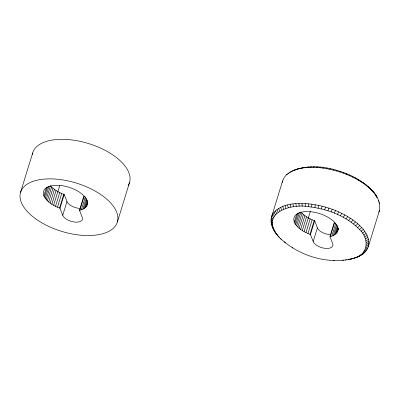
<?xml version="1.0" encoding="UTF-8"?>
<svg xmlns="http://www.w3.org/2000/svg" width="400" height="400" viewBox="0 0 400 400"><rect width="100%" height="100%" fill="white"/><g stroke="black" fill="none" stroke-linecap="round" stroke-linejoin="round"><path stroke-width="0.6" d="M300.47 168.18L296.13 169.49C314.775 163.44 335.24 168.235 352.525 176.285C365.1 182.87 381.87 194.22 379.465 210.465L368.355 246.57C366.52 252.485 360.76 256.125 355.105 257.815C368.71 254.02 369.095 237.755 359.44 229.46C346.115 215.795 327.12 208.85 308.455 206.68L308.515 203.815C296.78 202.94 282.785 203.135 274.085 212.275C267.29 220.225 273.125 231.275 279.38 237.525C298.71 256.1 328.735 265.415 354.855 257.955L350.515 259.27M374.47 193.43C366.41 183.73 354.955 177.54 343.305 173.17L343.335 172.375M330.28 236.51C334.845 235.915 339.64 231.49 337.39 226.625A22.825 11.38 17.1 0 0 311.015 211.775A22.825 11.38 17.1 0 0 294.325 222.065C297.295 228.525 304.115 232.09 310.455 234.525L313.355 242.015A10.375 5.17 17.1 0 0 325.09 248.35A10.375 5.17 17.1 0 0 332.9 244.165L329.96 236.57L334.19 222.82L334.515 222.755L330.28 236.51L329.96 236.57M311.665 207.06L311.865 204.21L308.515 203.815M275.04 232.04L276.355 233.745C261.195 212.08 292.46 203.43 308.455 206.68M365.84 247.685L368.355 246.57C370.975 235.345 361.22 226.025 353.015 220.005C340.855 211.49 326.51 206.325 311.865 204.21M314.915 207.565L315.25 204.735M318.185 208.195L318.66 205.395M343.305 173.17L339.97 172.025L340.135 171.275M321.46 208.95L322.08 206.185M282.24 182.595C283.445 174.88 291.235 170.69 298.09 168.845M79.505 210.29C84.165 209.79 89.24 205.345 86.935 200.345A22.825 11.38 17.1 0 0 60.56 185.49A22.825 11.38 17.1 0 0 43.87 195.785C46.84 202.24 53.66 205.81 60 208.24L62.9 215.73A10.375 5.17 17.1 0 0 74.635 222.065A10.375 5.17 17.1 0 0 82.445 217.88L79.505 210.29L83.735 196.535L85.105 196.18M324.73 209.825L325.485 207.095M20.535 192.415L32.7 152.87M43.87 195.785L46.515 187.185M44.45 197.025L47.445 187.285M45.23 198.28L48.93 186.245M46.205 199.53L50.435 185.775C54.105 189.9 59.1 192.605 64.23 194.485L67.13 201.975A10.375 5.17 17.1 0 0 79.63 208.38M47.365 200.77L51.595 187.015M48.7 201.98L52.93 188.225M50.19 203.155L54.425 189.4M51.83 204.275L56.065 190.525M53.605 205.34L57.835 191.59M57.91 191.53L59.71 185.67M55.49 206.335L59.72 192.58M57.47 207.25L61.7 193.495M59.525 208.075L63.755 194.325M60 208.24L64.23 194.485M62.73 215.285L66.965 201.53M79.825 210.23L84.055 196.475M81.395 209.785L85.275 197.175M82.81 209.23L86.16 198.34M84.055 208.565L86.875 199.4M85.12 207.805L87.415 200.355M86 206.945L87.41 202.36M86.675 206L87.735 202.565M87.15 204.98L87.855 202.69M117.37 222.005L129.535 182.465M282.63 180.875L271.52 216.98L272.98 219.305M294.325 222.065L296.795 214.045M294.905 223.31L298.08 212.995M295.685 224.565L299.39 212.53M296.66 225.815L300.89 212.06C304.56 216.185 309.56 218.89 314.685 220.77L317.585 228.26A10.375 5.17 17.1 0 0 330.085 234.66M297.82 227.05L302.05 213.295M299.155 228.26L303.385 214.51M300.645 229.435L304.88 215.68M302.29 230.56L306.52 216.805M304.06 231.625L308.29 217.87M308.185 218.4L310.35 211.37M305.945 232.62L310.175 218.865M307.925 233.535L312.155 219.78M309.98 234.36L314.215 220.605M310.455 234.525L314.685 220.77M313.19 241.565L317.42 227.81M331.85 236.07L335.73 223.46M333.265 235.515L336.615 224.625M334.51 234.85L337.33 225.68M335.575 234.085L337.87 226.635M336.455 233.23L338.04 228.07M337.92 229.035L338.275 227.89M337.13 232.285L338.19 228.845M337.87 230.18L338.225 229.035M337.605 231.265L338.135 229.545M327.97 210.815L328.865 208.13M378.84 212.12L379.465 210.465M331.17 211.92L332.2 209.275M298.61 168.795C311.165 165.92 324.32 167.59 336.59 170.99L336.895 170.285M334.31 213.125L335.475 210.535M337.38 214.43L338.675 211.895M340.36 215.83L341.785 213.355M343.24 217.31L344.79 214.9M333.185 170.08L333.625 169.41M346.005 218.875L347.67 216.53M348.64 220.51L350.42 218.235M351.13 222.205L353.015 220.005M329.77 169.29L330.35 168.655M353.47 223.96L355.455 221.83M355.64 225.76L357.715 223.71M357.635 227.595L359.795 225.625M326.36 168.63L327.08 168.02M359.44 229.46L361.685 227.57M361.055 231.345L363.365 229.535M362.465 233.24L364.835 231.51M322.97 168.105L323.83 167.515M363.665 235.14L366.09 233.49M364.65 237.025L367.115 235.46M365.415 238.9L367.915 237.41M319.62 167.71L320.62 167.14M365.955 240.745L368.475 239.335M366.27 242.555L368.805 241.22M316.33 167.455L317.46 166.89M333.525 260.555L334.28 260.18M366.355 244.32L368.895 243.06M366.215 246.03L368.745 244.85M293.835 170.535L295.875 169.63L293.82 170.31M313.105 167.335L314.37 166.775M365.245 249.265L367.735 248.22M309.975 167.35L311.365 166.795M364.425 250.775L366.88 249.79M363.385 252.195L365.795 251.275M306.94 167.51L308.46 166.945M342.525 260.5L343.535 260.125M286.5 174.785L287.44 174.44M362.13 253.525L364.485 252.66M352.895 258.6L357.165 257.135M288.025 173.495L289.17 173.09M360.665 254.76L362.96 253.95M304.03 167.8L305.665 167.225M345.32 260.22L346.41 259.835M289.76 172.32L291.98 171.56M359.005 255.89L361.225 255.125M301.245 168.23L302.995 167.64M347.985 259.81L349.155 259.41M291.695 171.255L293.3 170.715M357.145 256.91L359.29 256.19M349.74 259.215L352.375 258.65M336.59 170.99L339.97 172.025M277.765 235.64L276.51 234.015L279.38 237.525M373.22 191.805L375.945 195.405M371.605 189.92L372.79 191.465M374.63 193.7L377.195 197.385M273.79 230.06L275.155 231.85M369.8 188.05L370.905 189.52M280.45 238.415L281.185 239.395M272.76 228.09L274.17 229.96M378.3 200.33L379.02 201.305M271.965 226.14L273.405 228.09M367.805 186.215L368.825 187.605M379 202.42L379.585 203.23M271.4 224.215L272.86 226.245M365.635 184.415L366.56 185.73M284.425 241.715L285.35 243.03M271.075 222.33L272.55 224.435M270.985 220.485L272.465 222.67M363.295 182.665L364.125 183.9M271.135 218.7L272.605 220.955M360.805 180.965L361.525 182.13M272.145 215.325L273.575 217.72M273 213.755L274.395 216.215M358.17 179.33L358.78 180.425M292.41 247.385L292.815 248.115M274.085 212.275L275.435 214.795M375.83 195.595L376.815 197.485M275.39 210.885L276.69 213.465M355.405 177.77L355.895 178.795M276.915 209.6L278.15 212.23M278.65 208.425L279.815 211.1M280.585 207.36L281.67 210.08M352.525 176.285L352.895 177.25M282.715 206.415L283.71 209.175M285.025 205.595L285.925 208.385M287.5 204.9L288.305 207.72M349.545 174.885L349.785 175.79M290.14 204.335L290.83 207.18M292.92 203.905L293.5 206.77M295.835 203.615L296.295 206.485M346.475 173.58L346.585 174.43M298.865 203.455L299.2 206.335M302 203.44L302.205 206.32M305.22 203.56L305.295 206.435M32.315 154.595A50.63 25.24 17.1 0 1 90.045 144.02A50.63 25.24 17.1 0 1 128.06 185.685M35.875 218.98A50.63 25.24 17.1 0 0 116.75 223.66A50.63 25.24 17.1 0 0 54.235 178.995A50.63 25.24 17.1 0 0 35.875 218.98"/></g></svg>
